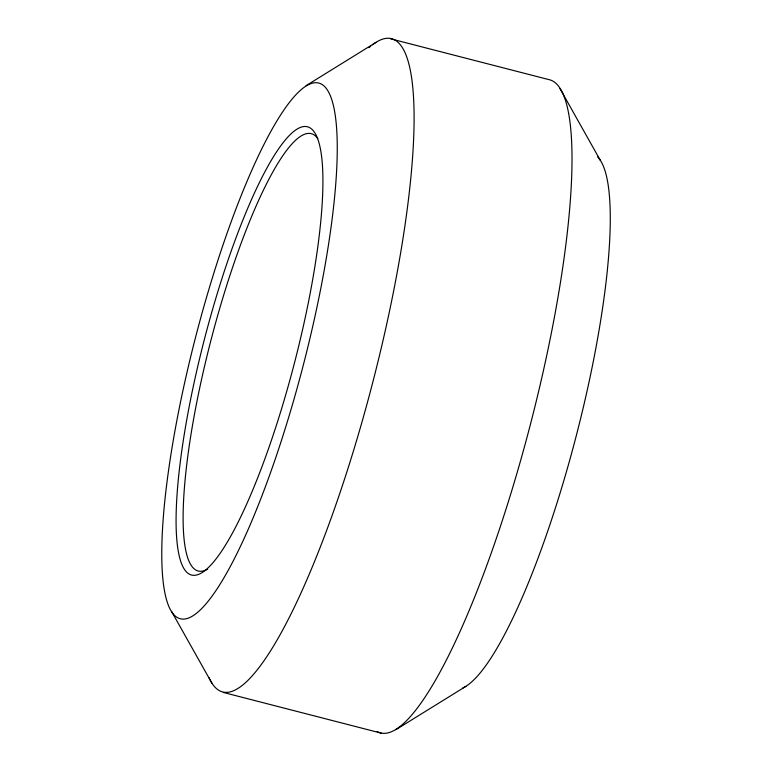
<?xml version="1.0" encoding="UTF-8"?>
<svg xmlns="http://www.w3.org/2000/svg" width="772" height="772" viewBox="0 0 772 772"><rect width="100%" height="100%" fill="white"/><g stroke="black" fill="none" stroke-linecap="round" stroke-linejoin="round"><path stroke-width="1.16" d="M306.069 85.673L376.07 42.344M395.93 729.656L465.931 686.327M390.632 38.822L548.631 79.545A337.354 67.84 -75.5 0 1 528.637 431.201A337.354 67.84 -75.5 0 1 377.199 731.547M223.369 692.455L381.368 733.178M559.98 88.587L600.462 160.595M171.538 611.405L212.02 683.413M372.451 44.824A337.354 67.84 -75.5 0 1 372.5 383.356A337.354 67.84 -75.5 0 1 209.029 677.652M368.987 47.681A337.354 67.84 -75.5 0 1 370.599 46.301M597.682 156.996A276.665 55.642 -75.5 0 1 577.591 430.612A276.665 55.642 -75.5 0 1 462.717 688.016M207.658 569.128A225.849 45.423 -75.5 0 1 210.322 342.7A225.849 45.423 -75.5 0 1 317.823 138.622M256.603 509.356A276.665 55.642 -75.5 0 0 321.432 84.119A276.665 55.642 -75.5 0 0 170.245 458.925A276.665 55.642 -75.5 0 0 256.603 509.356M255.435 483.465A231.494 46.552 -75.5 0 0 309.678 127.66A231.494 46.552 -75.5 0 0 183.176 441.275A231.494 46.552 -75.5 0 0 255.435 483.465"/></g></svg>
